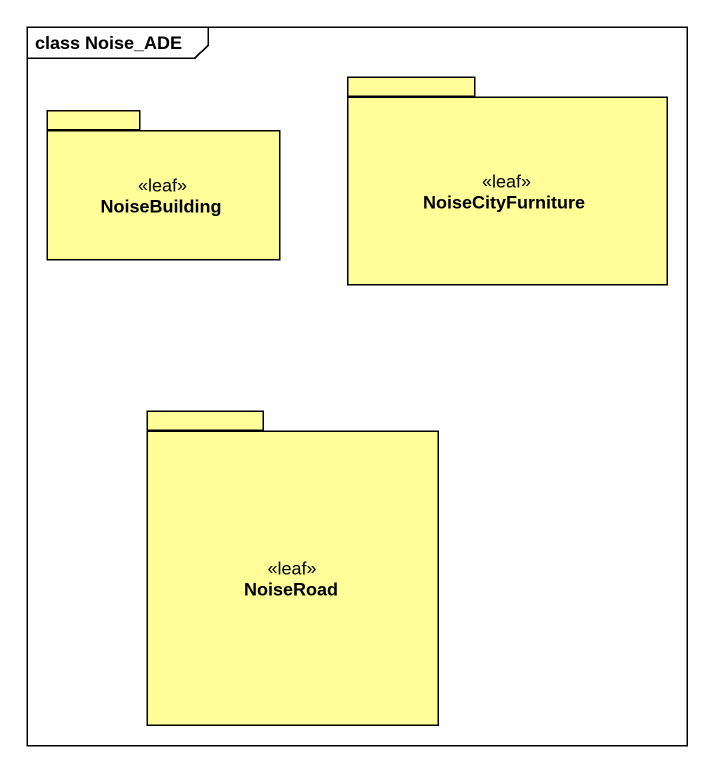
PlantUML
@startuml
mainframe class Noise_ADE
package NoiseBuilding <<leaf>> #FFFE99 {
}
package NoiseCityFurniture <<leaf>> #FFFE99 {
}
package NoiseRoad <<leaf>> #FFFE99 {
}
@enduml
